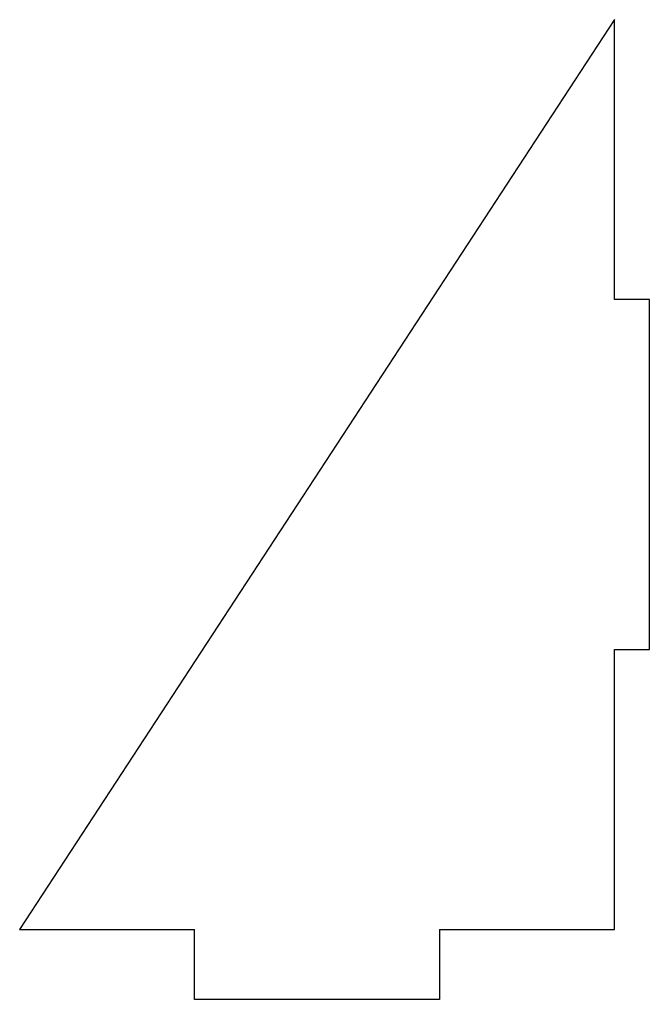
# Model space of a CAD drawing. Extents: x -51 to 3, y -6 to 78.
import ezdxf

# ---------------------------------------------------------------- set-up
doc = ezdxf.new("R2010")
doc.units = 0
doc.layers.get('0').update_dxf_attribs({"linetype": 'continuous'})

# ---------------------------------------------------------------- blocks, each defined once
blk = doc.blocks.new('BODY')
at = {"color": 0}
for p, q in [((0, 78), (-51, 0)), ((0, 54), (0, 78)), ((3, 54), (0, 54)), ((3, 24), (3, 54)), ((0, 0), (0, 24)), ((0, 24), (3, 24)), ((-51, 0), (-36, 0)), ((-36, -6), (-36, 0)), ((-15, 0), (0, 0)), ((-15, 0), (-15, -6)), ((-15, -6), (-36, -6))]:
    blk.add_line(p, q, dxfattribs=at)

msp = doc.modelspace()

# ---------------------------------------------------------------- block references
at = {"color": 0}
msp.add_blockref('BODY', (0, 0), dxfattribs=at)

doc.saveas('drawing.dxf')
